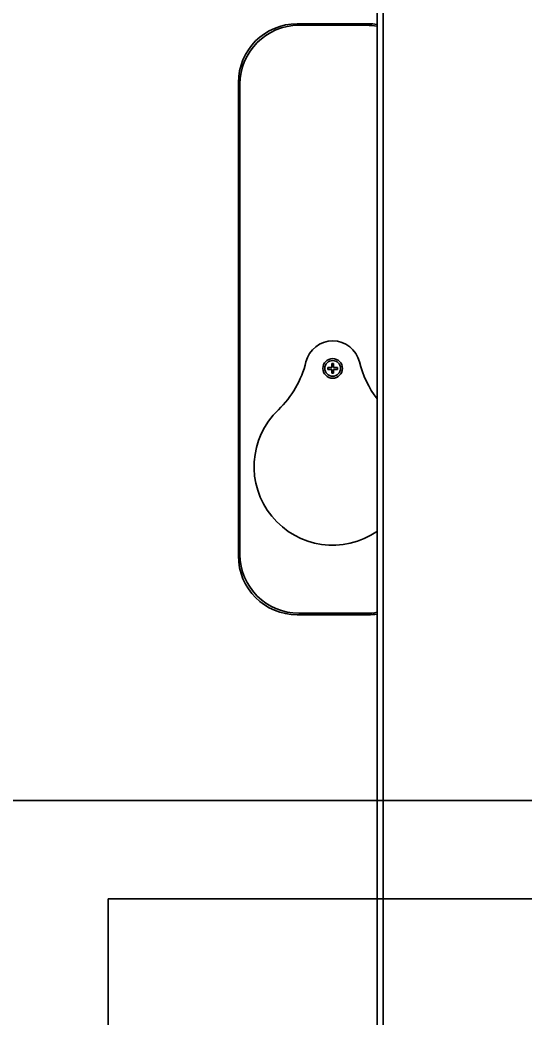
# Model space of a CAD drawing. Header units: millimetres. Extents: x 32496 to 166256, y 3504 to 23939.
# Drawn here: x 66910 to 67167, y 13173 to 13682 of the extents above; entities that cross this region are included whole.
import ezdxf

# ---------------------------------------------------------------- set-up
doc = ezdxf.new("R2010")
doc.units = ezdxf.units.MM
doc.layers.get('0').update_dxf_attribs({"lineweight": 35})

# ---------------------------------------------------------------- blocks, each defined once
blk = doc.blocks.new('DRGTJHYTHRTTR')
at = {"color": 7, "linetype": 'Continuous'}
for p, q in [((60371.04, -49682.69), (46149.04, -49682.69)), ((49034.04, -50285.69), (49034.04, -49732.69)), ((50389.04, -49732.69), (49034.04, -49732.69))]:
    blk.add_line(p, q, dxfattribs=at)
blk = doc.blocks.new('8-1250')
at = {"linetype": 'Continuous'}
for p, q in [((-5954.13, -32157.29), (-5954.13, -34666.29)), ((-5951.13, -32157.29), (-5951.13, -34666.29)), ((-5958.83, -33291.79), (-5994.83, -33291.79)), ((-5994.03, -33292.59), (-5959.63, -33292.59)), ((-6024.83, -33321.79), (-6024.83, -33562.79)), ((-6024.03, -33561.99), (-6024.03, -33322.59)), ((-5979.33, -33467.79), (-5979.33, -33466.79)), ((-5979.33, -33466.79), (-5977.33, -33466.79)), ((-5977.33, -33466.79), (-5977.33, -33464.79)), ((-5977.33, -33464.79), (-5976.33, -33464.79)), ((-5976.33, -33464.79), (-5976.33, -33466.79)), ((-5976.33, -33466.79), (-5974.33, -33466.79)), ((-5974.33, -33466.79), (-5974.33, -33467.79)), ((-5977.33, -33467.79), (-5979.33, -33467.79)), ((-5977.33, -33469.79), (-5977.33, -33467.79)), ((-5976.33, -33469.79), (-5977.33, -33469.79)), ((-5976.33, -33467.79), (-5976.33, -33469.79)), ((-5974.33, -33467.79), (-5976.33, -33467.79)), ((-5994.83, -33592.79), (-5958.83, -33592.79)), ((-5959.63, -33591.99), (-5994.03, -33591.99))]:
    blk.add_line(p, q, dxfattribs=at)
for radius in [5, 4]:
    blk.add_circle((-5976.83, -33467.29), radius, dxfattribs=at)
for centre, radius, start, end in [((-5994.83, -33321.79), 30, 90, 180), ((-5994.03, -33322.59), 30, 90, 180), ((-5959.63, -33322.59), 30, 79.4227, 90), ((-5958.83, -33321.79), 30, 80.9808, 90), ((-5976.83, -33467.29), 14, 13.5916, 166.4084), ((-6039.04, -33452.25), 50, 313.7249, 346.4084), ((-5914.62, -33452.25), 50, 193.5916, 217.6966), ((-5976.83, -33517.29), 40, 133.7249, 304.6739), ((-5994.83, -33562.79), 30, 180, 270), ((-5994.03, -33561.99), 30, 180, 270), ((-5959.63, -33561.99), 30, 270, 280.5773), ((-5958.83, -33562.79), 30, 270, 279.019)]:
    blk.add_arc(centre, radius, start, end, dxfattribs=at)

msp = doc.modelspace()

# ---------------------------------------------------------------- block references
at = {"color": 6}
msp.add_blockref('8-1250', (73046.131, 46971.457), dxfattribs=at)
msp.add_blockref('DRGTJHYTHRTTR', (17920.951, 62966.819))

doc.saveas('drawing.dxf')
